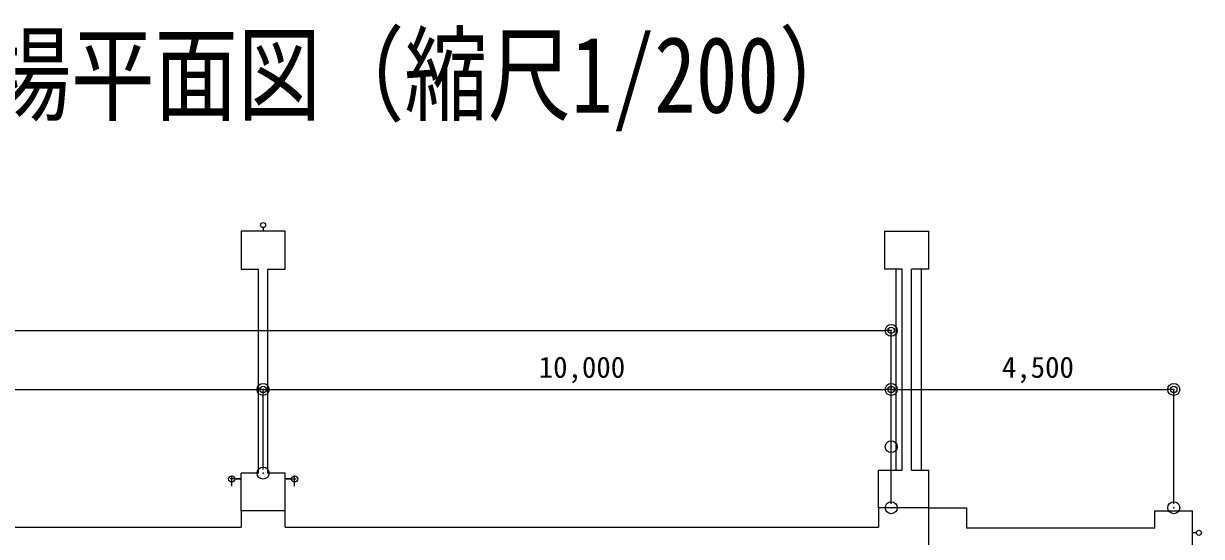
# Model space of a CAD drawing. Units: millimetres, scale not verified. Extents: x -20008 to 44171, y -23185 to 24570.
# Drawn here: x 12165 to 30920, y 16405 to 24570 of the extents above; entities that cross this region are included whole.
import ezdxf
from ezdxf.enums import TextEntityAlignment as Align

# ---------------------------------------------------------------- set-up
doc = ezdxf.new("R2010")
doc.units = ezdxf.units.MM
doc.header["$LTSCALE"] = 380
doc.header["$PDMODE"] = 32
doc.header["$PDSIZE"] = 190
doc.linetypes.add('USER2', pattern=[0.846667, 0.423333, -0.423333])
doc.layers.add('0-4_3-4', color=3, linetype='Continuous')
doc.layers.add('1-F_Defpoints', color=5, linetype='Continuous')
for name, color, linetype, lineweight in [('1-0_1-6', 8, 'Continuous', 18), ('1-2_1-4', 8, 'Continuous', 18), ('1-8_0-A', 8, 'Continuous', 18), ('1-B_0-2', 8, 'Continuous', 18), ('1-E_0', 1, 'Continuous', 18), ('2-4_1-7', 8, 'Continuous', 18), ('2-C_2-E', 8, 'USER2', 18), ('3-0_KUTAI', 1, 'Continuous', 18)]:
    doc.layers.add(name, color=color, linetype=linetype, lineweight=lineweight)
doc.styles.add('ＭＳ ゴシック', font='')
doc.styles.get('ＭＳ ゴシック').set_extended_font_data('MS Gothic')

# ---------------------------------------------------------------- blocks, each defined once
blk = doc.blocks.new('_Origin')
at = {"layer": '1-E_0'}
blk.add_line((0, 0), (-380, 0), dxfattribs=at)
blk.add_circle((0, 0), 190, dxfattribs=at)

msp = doc.modelspace()

# ---------------------------------------------------------------- linework, layer by layer
at = {"layer": '1-0_1-6'}
for p, q in [((15530.4, 17321.1), (15630.4, 17321.1)), ((16430.4, 17321.1), (16330.4, 17321.1))]:
    msp.add_line(p, q, dxfattribs=at)
for centre in [(15480.4, 17321.1), (16480.4, 17321.1)]:
    msp.add_circle(centre, 50, dxfattribs=at)
at = {"layer": '1-2_1-4'}
for p, q in [((26580.4, 20662.7), (26580.4, 21262.7)), ((15630.4, 20662.7), (15905.4, 20662.7)), ((15905.4, 17412.7), (15905.4, 20662.7)), ((16055.4, 17412.7), (16055.4, 20662.7)), ((16055.4, 20662.7), (16330.4, 20662.7)), ((26155.4, 20662.7), (25880.4, 20662.7)), ((26155.4, 17462.7), (26155.4, 20662.7)), ((26305.4, 17462.7), (26305.4, 20662.7)), ((26580.4, 20662.7), (26305.4, 20662.7)), ((26305.4, 17462.7), (26580.4, 17462.7)), ((26580.4, 16862.7), (26580.4, 17462.7)), ((15630.4, 16812.7), (15630.4, 17412.7)), ((15905.4, 17412.7), (15630.4, 17412.7)), ((16330.4, 17412.7), (16055.4, 17412.7)), ((16330.4, 16812.7), (16330.4, 17412.7)), ((16330.4, 16812.7), (15630.4, 16812.7)), ((26580.4, 16862.7), (25780.4, 16862.7)), ((26580.4, 16862.7), (27180.4, 16862.7)), ((26580.4, 16062.7), (26580.4, 16862.7)), ((27180.4, 16862.7), (27180.4, 16537.7)), ((30180.4, 16812.7), (30780.4, 16812.7)), ((30180.4, 16537.7), (30180.4, 16812.7)), ((30780.4, 16112.7), (30780.4, 16812.7)), ((30180.4, 16537.7), (27180.4, 16537.7))]:
    msp.add_line(p, q, dxfattribs=at)
for points in [[(16330.4, 20662.7), (16330.4, 21262.7), (15630.4, 21262.7), (15630.4, 20662.7)], [(25880.4, 20662.7), (25880.4, 21262.7), (26580.4, 21262.7)], [(25780.4, 16862.7), (25780.4, 17462.7), (26155.4, 17462.7)]]:
    msp.add_lwpolyline(points, dxfattribs=at)
at = {"layer": '1-8_0-A'}
for p, q in [((15980.4, 21322.7), (15980.4, 21262.7)), ((30840.4, 16462.7), (30780.4, 16462.7))]:
    msp.add_line(p, q, dxfattribs=at)
for centre in [(15980.4, 21362.7), (30880.4, 16462.7)]:
    msp.add_circle(centre, 40, dxfattribs=at)
at = {"layer": '1-B_0-2'}
for p, q in [((16330.4, 16812.7), (15630.4, 16812.7)), ((15630.4, 16812.7), (15630.4, 16552.7)), ((16330.4, 16552.7), (16330.4, 16812.7)), ((25780.4, 16862.7), (25780.4, 16552.7)), ((6330.4, 16552.7), (15630.4, 16552.7)), ((16330.4, 16552.7), (25780.4, 16552.7))]:
    msp.add_line(p, q, dxfattribs=at)
msp.add_lwpolyline([(26580.4, 16062.7), (26580.4, 16862.7), (25780.4, 16862.7)], dxfattribs=at)
at = {"layer": '1-F_Defpoints'}
for p in [(25980.4, 19686), (15980.4, 18745.2), (25980.4, 18745.2), (30480.4, 18745.2), (25980.4, 17834), (15980.4, 17412.7), (25980.4, 16862.7), (30480.4, 16862.7)]:
    msp.add_point(p, dxfattribs=at)
at = {"layer": '2-4_1-7'}
for p, q in [((26060.4, 17462.7), (26060.4, 20662.7)), ((26460.4, 17462.7), (26460.4, 20662.7))]:
    msp.add_line(p, q, dxfattribs=at)
at = {"layer": '2-C_2-E'}
for p, q in [((15480.4, 17203), (15480.4, 17452.4)), ((16480.4, 17203), (16480.4, 17452.4)), ((15616.5, 17321.1), (15333, 17321.1)), ((16344.3, 17321.1), (16627.8, 17321.1))]:
    msp.add_line(p, q, dxfattribs=at)
at = {"layer": '3-0_KUTAI'}
for p, q in [((-13919.6, 19686), (25880.4, 19686)), ((25980.4, 17894), (25980.4, 19686)), ((25980.4, 18805.2), (25980.4, 18745.2)), ((6080.4, 18745.2), (15880.4, 18745.2)), ((15980.4, 17472.7), (15980.4, 18745.2)), ((15980.4, 17472.7), (15980.4, 18745.2)), ((16080.4, 18745.2), (25880.4, 18745.2)), ((25980.4, 16922.7), (25980.4, 18745.2)), ((26080.4, 18745.2), (30380.4, 18745.2)), ((30480.4, 16922.7), (30480.4, 18745.2))]:
    msp.add_line(p, q, dxfattribs=at)

# ---------------------------------------------------------------- block references
at = {"layer": '3-0_KUTAI', "xscale": 0.2631579, "yscale": 0.2631579}
for p in [(25980.4, 19686), (15980.4, 18745.2), (25980.4, 18745.2), (30480.4, 18745.2)]:
    msp.add_blockref('_Origin', p, dxfattribs=at)
at = {"layer": '3-0_KUTAI', "xscale": 0.2631579, "yscale": 0.2631579, "rotation": 180}
for p in [(15980.4, 18745.2), (25980.4, 18745.2)]:
    msp.add_blockref('_Origin', p, dxfattribs=at)

# ---------------------------------------------------------------- texts
at = {"layer": '0-4_3-4', "style": 'ＭＳ ゴシック', "width": 0.8}
msp.add_text('浜松市総合産業展示館\u3000\u30001階第2展示場平面図（縮尺1/200）', height=1216, dxfattribs=at).set_placement((-10958.4, 22785.9), align=Align.BOTTOM_LEFT)
at = {"layer": '3-0_KUTAI', "color": 3, "style": 'ＭＳ ゴシック'}
for s, p in [('10,000', (20368.3, 18829.8)), ('4,500', (27742.9, 18829.8))]:
    msp.add_text(s, height=337.1, dxfattribs=at).set_placement(p, align=Align.BOTTOM_LEFT)

doc.saveas('drawing.dxf')
